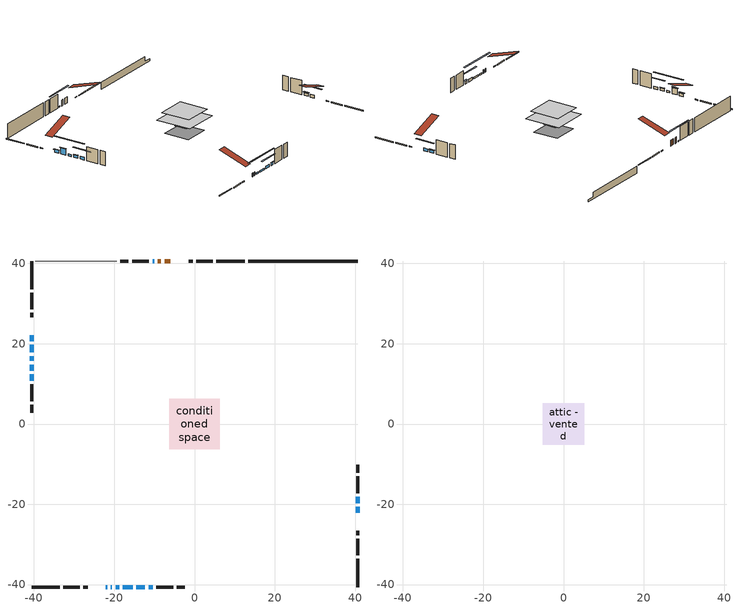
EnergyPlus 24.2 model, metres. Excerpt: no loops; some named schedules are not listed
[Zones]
conditioned space
 floor othersidecoefficients (Floor1 construction): -2.21,-2.21 -2.21,2.21 2.21,2.21 2.21,-2.21 z1.39
 floor adiabatic (AdiabaticFloorConstruction): -6.26,-6.26 -6.26,6.26 6.26,6.26 6.26,-6.26 z3.83
 floor foundation (Slab1 construction): -4.48,-4.48 -4.48,4.48 4.48,4.48 4.48,-4.48 z-0.97
 wall outside (RimJoist1 construction): 12.47,40.6 5.47,40.6 / -40.6,-40.6 -33.6,-40.6 / -40.6,40.6 -40.6,33.6 / 40.6,-40.6 40.6,-33.6 z1.39:1.69
 wall outside (RimJoist2 construction): 4.54,40.6 0.46,40.6 / -32.67,-40.6 -28.59,-40.6 / -40.6,32.67 -40.6,28.59 / 40.6,-32.67 40.6,-28.59 z1.39:1.69
 wall outside (RimJoist3 construction): -0.47,40.6 -1.49,40.6 / -27.66,-40.6 -26.64,-40.6 / -40.6,27.66 -40.6,26.64 / 40.6,-27.66 40.6,-26.64 z1.39:1.69
 wall outside (AdiabaticWallConstruction 1): -5.99,40.6 -7.46,40.6 / -8.39,40.6 -9.13,40.6 z1.39:3.42
 wall outside (AdiabaticWallConstruction): -22.14,-40.6 -21.73,-40.6 / -20.81,-40.6 -20.6,-40.6 z1.39:2.61; -40.6,22.14 -40.6,20.62 / 40.6,-22.14 40.6,-20.62 / -14.46,-40.6 -12.37,-40.6 / -40.6,14.78 -40.6,13.26 / -40.6,12.33 -40.6,10.81 / 40.6,-19.69 40.6,-18.16 / -11.45,-40.6 -10.4,-40.6 z1.39:2.31; -40.6,19.69 -40.6,17.86 z1.39:3.47; -10.06,40.6 -10.44,40.6 z1.39:1.77; -19.67,-40.6 -18.75,-40.6 / -17.83,-40.6 -15.39,-40.6 / -40.6,16.93 -40.6,15.71 z1.39:2
 wall outside (Wall1 construction): -11.37,40.6 -15.55,40.6 / -9.47,-40.6 -5.29,-40.6 / -40.6,9.88 -40.6,5.69 / 40.6,-17.24 40.6,-13.05 z1.39:6.27
 wall outside (Wall2 construction): -16.48,40.6 -18.46,40.6 / -4.36,-40.6 -2.38,-40.6 / -40.6,4.77 -40.6,2.78 / 40.6,-12.12 40.6,-10.14 z1.39:6.27
 wall foundation (FoundationWall1 construction): 13.4,40.6,-0.97 13.4,40.6,1.39 37.88,40.6,1.39 37.88,40.6,-0.24 40.6,40.6,-0.24 40.6,40.6,-0.97
 wall adiabatic (Wall3 construction): -19.39,40.6 -39.67,40.6 z1.39:6.27
 window (WindowConstruction 8): -22.14,-40.6 -21.73,-40.6 z1.39:2.61
 window (WindowConstruction 6): -40.6,22.14 -40.6,20.62 z1.39:2.3
 window (WindowConstruction 7): -40.6,19.69 -40.6,17.86 z1.39:3.47
 window (WindowConstruction 13): -20.8,-40.6 -20.6,-40.6 z1.39:2.61
 window (WindowConstruction 9): -10.06,40.6 -10.44,40.6 z1.39:1.77
 window (WindowConstruction 10): -19.67,-40.6 -18.76,-40.6 z1.39:2
 window (WindowConstruction 11): -17.83,-40.6 -15.39,-40.6 z1.39:2
 window (WindowConstruction 12): -40.6,16.93 -40.6,15.71 z1.39:2
 window (WindowConstruction): 40.6,-22.14 40.6,-20.62 z1.39:2.3
 window (WindowConstruction 1): -14.46,-40.6 -12.37,-40.6 z1.39:2.3
 window (WindowConstruction 2): -40.6,14.78 -40.6,13.26 z1.39:2.3
 window (WindowConstruction 3): -40.6,12.33 -40.6,10.81 z1.39:2.3
 window (WindowConstruction 4): 40.6,-19.69 40.6,-18.17 z1.39:2.3
 window (WindowConstruction 5): -11.44,-40.6 -10.4,-40.6 z1.39:2.3
 door (Door): -5.99,40.6 -7.46,40.6 z1.39:3.42
 door (Door 1): -8.39,40.6 -9.13,40.6 z1.39:3.42
 ceiling adiabatic (AdiabaticFloorConstruction): 6.26,-6.26 6.26,6.26 -6.26,6.26 -6.26,-6.26 z3.83
attic - vented
 floor to conditioned space (Floor2 construction Reversed): -5.14,-5.14 -5.14,5.14 5.14,5.14 5.14,-5.14 z6.27
 roof outside (Roof1 construction): -5.06,40.6,6.27 -5.06,30.58,9.61 -2.42,30.58,9.61 -2.42,40.6,6.27; -23.07,-40.6,6.27 -23.07,-30.58,9.61 -25.71,-30.58,9.61 -25.71,-40.6,6.27; -40.6,23.07,6.27 -30.58,23.07,9.61 -30.58,25.71,9.61 -40.6,25.71,6.27; 40.6,-23.07,6.27 30.58,-23.07,9.61 30.58,-25.71,9.61 40.6,-25.71,6.27
shading: -40.6,20.42 -40.6,22.34 -41.01,22.34 -41.01,20.42 z2.51; -40.6,17.66 -40.6,19.89 -41.01,19.89 -41.01,17.66 z3.67; -15.52,40.6 -4.98,40.6 -4.98,41.01 -15.52,41.01 z6.85; -13.67,-40.6 -24.75,-40.6 -24.75,-41.01 -13.67,-41.01 z7.08; -10.31,-40.6 -22.91,-40.6 -22.91,-41.01 -10.31,-41.01 z7.08; -40.6,10.63 -40.6,22.01 -41.01,22.01 -41.01,10.63 z7.08; 40.6,-17.98 40.6,-24.78 41.01,-24.78 41.01,-17.98 z4.94; -9.73,-40.6 -17.1,-40.6 -17.1,-41.01 -9.73,-41.01 z4.94; -40.6,13.16 -40.6,14.88 -40.89,14.88 -40.89,13.16 z2.4; -40.6,8.17 -40.6,14.97 -41.01,14.97 -41.01,8.17 z4.94; 40.6,-17.96 40.6,-19.89 41.01,-19.89 41.01,-17.96 z2.51; -10.2,-40.6 -11.65,-40.6 -11.65,-41.01 -10.2,-41.01 z2.51
[Building]
Building 1: Terrain=Suburbs
[Site:Location]
Toronto City Centre_ON: Latitude {deg}=43.63; Longitude {deg}=-79.39; Time Zone {hr}=-5; Elevation {m}=77; Keep Site Location Information=Yes
[Site:GroundTemperature:Shallow]
5.01852, 3.26908, 3.12898, 3.95918, 7.29196, 10.6092, 13.4851, 15.3069, 15.4617, 13.9799, 11.1774, 7.9619
[Site:WaterMainsTemperature]
Calculation Method=Schedule; Temperature Schedule=mains temperature schedule
[Material] Roughness=Rough; Thermal Absorptance=0.9
Name | Thickness {m} | Conductivity {W/m-K} | Density {kg/m3} | Specific Heat {J/kg-K} | Solar Absorptance | Visible Absorptance
asphalt or fiberglass shingles | 0.00635 | 0.162714 | 1121.4 | 1465.45 | 0.4 | 0.4
ceiling stud and cavity | 0.1397 | 0.0759208 | 65.682 | 1177.47 | 0.7 | 0.7
concrete 4.0 in. | 0.1016 | 1.803125 | 2242.8 | 837.4 | 0.7 | 0.7
concrete 8.0 in. | 0.2032 | 1.803125 | 2242.8 | 837.4 | 0.7 | 0.7
door material | 0.04445 | 0.0451087 | 512.64 | 1214.23 | 0.7 | 0.7
exterior vertical ins | 0.012584 | 0.029427 | 32.04 | 1214.23 | 0.7 | 0.7
floor covering | 0.0127 | 0.0433444 | 54.468 | 1339.84 | 0.6 | 0.6
floor rigid ins; rim joist rigid ins | 0.051816 | 0.029427 | 32.04 | 1214.23 | 0.7 | 0.7
floor rigid ins 1; wall rigid ins | 0.512978 | 0.029427 | 32.04 | 1214.23 | 0.7 | 0.7
floor stud and cavity | 0.1397 | 0.113844 | 92.3553 | 1139.71 | 0.7 | 0.7
floor stud and cavity 1 | 0.1397 | 1.75129 | 37.0049 | 1207.88 | 0.7 | 0.7
furniture material conditioned space 1 | 0.1524 | 0.115458 | 640.8 | 1214.23 | 0.6 | 0.6
gypsum board | 0.0127 | 0.160291 | 801 | 837.4 | 0.6 | 0.6
gypsum board 1 | 0.0127 | 0.160291 | 801 | 837.4 | 0.7 | 0.7
osb sheathing 0.5 in. | 0.0127 | 0.115458 | 512.64 | 1214.23 | 0.7 | 0.7
osb sheathing 0.5 in. 1 | 0.0127 | 0.115458 | 512.64 | 1214.23 | 0.4 | 0.4
osb sheathing 0.75 in. | 0.01905 | 0.115458 | 512.64 | 1214.23 | 0.7 | 0.7
osb sheathing 2.0 in. | 0.0508 | 0.115458 | 512.64 | 1214.23 | 0.7 | 0.7
rim joist stud and cavity | 0.0508 | 0.308293 | 125.044 | 1163.47 | 0.6 | 0.6
rim joist stud and cavity 1 | 0.0508 | 0.311623 | 125.044 | 1163.47 | 0.6 | 0.6
rim joist stud and cavity 2 | 0.0508 | 0.107068 | 50.32683 | 1063.81 | 0.6 | 0.6
wall stud and cavity | 0.1397 | 0.0820459 | 139.0536 | 1170.24 | 0.7 | 0.7
wall stud and cavity 1 | 0.1397 | 0.0834262 | 139.0536 | 1170.24 | 0.7 | 0.7
wall stud and cavity 2 | 0.1397 | 0.0748796 | 139.0536 | 1170.24 | 0.7 | 0.7
wall stud and cavity 3 | 0.0889 | 0.380278 | 52.3479 | 1209.89 | 0.7 | 0.7
wall stud and cavity 4 | 0.0889 | 0.391764 | 83.0341 | 1211.67 | 0.7 | 0.7
wood siding | 0.0254 | 0.102417 | 544.68 | 1172.36 | 0.4 | 0.4
wood siding 1; wood siding 2; wood siding 3 | 0.0254 | 0.102417 | 544.68 | 1172.36 | 0.7 | 0.7
[WindowMaterial:SimpleGlazingSystem]
Name | U-Factor {W/m2-K} | Solar Heat Gain Coefficient
WindowMaterial | 2.45346 | 0.62
WindowMaterial 1 | 2.486964 | 0.6
WindowMaterial 2 | 2.97414 | 0.6
WindowMaterial 3 | 2.67661 | 0.51
WindowMaterial 4 | 2.765186 | 0.45
WindowMaterial 5 | 2.56248 | 0.57
WindowMaterial 6 | 2.5375 | 0.58
[Construction]
AdiabaticFloorConstruction: floor stud and cavity 1, floor rigid ins 1, osb sheathing 0.75 in., floor covering
AdiabaticWallConstruction: wood siding 2, wall rigid ins, wall stud and cavity 3, gypsum board
AdiabaticWallConstruction 1: wood siding 3, wall rigid ins, wall stud and cavity 3, gypsum board
Door; Door 1: door material
Floor1 construction: floor stud and cavity, floor rigid ins, osb sheathing 0.75 in., floor covering
Floor2 construction Reversed: gypsum board, ceiling stud and cavity
FoundationWall1 construction: concrete 8.0 in., gypsum board 1
furniture construction conditioned space 1: furniture material conditioned space 1
PartitionWallConstruction: gypsum board, wall stud and cavity 4, gypsum board
RimJoist1 construction: wood siding 1, rim joist rigid ins, osb sheathing 2.0 in., rim joist stud and cavity
RimJoist2 construction: wood siding 1, rim joist rigid ins, osb sheathing 2.0 in., rim joist stud and cavity 1
RimJoist3 construction: wood siding 1, rim joist stud and cavity 2
Roof1 construction: asphalt or fiberglass shingles
Slab1 construction: concrete 4.0 in.
Wall1 construction: wood siding, osb sheathing 0.5 in., wall stud and cavity, gypsum board
Wall2 construction: wood siding, osb sheathing 0.5 in., wall stud and cavity 1, gypsum board
Wall3 construction: osb sheathing 0.5 in. 1, wall stud and cavity 2, gypsum board
WindowConstruction; WindowConstruction 2; WindowConstruction 3; WindowConstruction 4; WindowConstruction 6: WindowMaterial
WindowConstruction 1; WindowConstruction 5: WindowMaterial 1
WindowConstruction 10: WindowMaterial 5
WindowConstruction 11; WindowConstruction 12: WindowMaterial 6
WindowConstruction 13; WindowConstruction 8: WindowMaterial 3
WindowConstruction 7: WindowMaterial 2
WindowConstruction 9: WindowMaterial 4
[Zone] Multiplier=1; Part of Total Floor Area=Yes
Name | Volume {m3}
attic - vented | 57.3639
conditioned space | 614.8
[Space]
Name | Zone | Volume {m3}
attic - vented 1 | attic - vented | 57.3639
conditioned space 1 | conditioned space | 614.8
[ZoneInfiltration:EffectiveLeakageArea]
infil attic - vented 1: Zone or Space=attic - vented 1; Schedule=Always On Discrete; Effective Air Leakage Area {cm2}=4455.16; Stack Coefficient=0.000232234; Wind Coefficient=1.02963e-05
[ZoneMixing]
whole house fan mix: Zone or Space=attic - vented; Schedule=Always On Continuous; Design Flow Rate Calculation Method=Flow/Zone; Design Flow Rate {m3/s}=0; Source Zone or Space=conditioned space
[SurfaceProperty:OtherSideCoefficients]
other non-freezing space: Combined Convective/Radiative Film Coefficient {W/m2-K}=8.35; Constant Temperature Coefficient=1; External Dry-Bulb Temperature Coefficient=0; Ground Temperature Coefficient=0; Wind Speed Coefficient=0; Zone Air Temperature Coefficient=0; Constant Temperature Schedule=other non-freezing space; Previous Other Side Temperature Coefficient=0
[SurfaceProperty:ExposedFoundationPerimeter]
Slab1: Exposed Perimeter Calculation Method=TotalExposedPerimeter; Total Exposed Perimeter {m}=27.2
[InternalMass] Zone or ZoneList=conditioned space; Space or SpaceList=conditioned space 1
Name | Construction | Surface Area {m2}
furniture mass conditioned space 1 | furniture construction conditioned space 1 | 102.64
partition wall mass | PartitionWallConstruction | 256.6
[Lights]
interior lighting: Zone or ZoneList or Space or SpaceList=conditioned space 1; Schedule=interior lighting schedule; Design Level Calculation Method=LightingLevel; Lighting Level {W}=343.2; Return Air Fraction=0; Fraction Radiant=0.6; Fraction Visible=0.2; Fraction Replaceable=1
[People]
occupants: Zone or ZoneList or Space or SpaceList=conditioned space 1; Number of People Schedule=occupants schedule; Number of People Calculation Method=People; Number of People=3; Fraction Radiant=0.314171; Sensible Heat Fraction=0.56303; Activity Level Schedule=occupants activity schedule; Carbon Dioxide Generation Rate {m3/s-W}=0; Enable ASHRAE 55 Comfort Warnings=No; Mean Radiant Temperature Calculation Type=EnclosureAveraged
[ElectricEquipment] Zone or ZoneList or Space or SpaceList=conditioned space 1; Design Level Calculation Method=EquipmentLevel
Name | Schedule | Design Level {W} | Fraction Latent | Fraction Radiant | Fraction Lost
clothes dryer | clothes dryer schedule | 140.772 | 0.015 | 0.081 | 0.85
clothes washer | clothes washer schedule | 32.1985 | 0.03 | 0.162 | 0.7
cooking range | cooking range schedule | 208.969 | 0.08 | 0.432 | 0.2
dishwasher | dishwasher schedule | 66.8632 | 0.3 | 0.18 | 0.4
fridge | fridge schedule | 72.9452 | 0 | 0.6 | 0
mech vent bath fan 0 | mech vent bath fan 0 schedule | 43 | 0 | 0 | 1
mech vent bath fan 1 | mech vent bath fan 1 schedule | 43 | 0 | 0 | 1
mech vent house fan | mech vent house fan schedule | 0 | 0 | 0 | 1
mech vent house fan cfis | mech vent house fan cfis schedule | 0 | 0 | 0 | 0
mech vent range fan 0 | mech vent range fan 0 schedule | 43 | 0 | 0 | 1
misc plug loads | misc plug loads schedule | 494.7 | 0.045 | 0.513 | 0.1
whole house fan | Always On Discrete | 0 | 0 | 0 | 1
[OtherEquipment] Zone or ZoneList or Space or SpaceList=conditioned space 1; Design Level Calculation Method=EquipmentLevel
Name | Fuel Type | Schedule | Design Level {W} | Fraction Latent | Fraction Radiant | Fraction Lost
clothes dryer 1 | Electricity | clothes dryer schedule | 0 | 0.015 | 0.081 | 0.85
cooking range 1 | Electricity | cooking range schedule | 0 | 0.08 | 0.432 | 0.2
general water use latent | None | general water use schedule | 59.3978 | 1 | 0 | 0
general water use sensible | None | general water use schedule | -58.539 | 0 | 0.6 | 0
mech vent house fan latent load | None | Always On Discrete | 0 | 1 | 0 | 0
mech vent house fan sensible load | None | Always On Discrete | 0 | 0 | 0 | 0
water heater energy adjustment1 | NaturalGas | Always On Discrete | 0.01 | 0 | 0 | 1
[ZoneInfiltration:DesignFlowRate] Zone or ZoneList or Space or SpaceList=conditioned space 1; Schedule=Always On Discrete; Design Flow Rate Calculation Method=Flow/Zone; Design Flow Rate {m3/s}=0
infil flow; natural vent flow; whole house fan flow
[Foundation:Kiva]
Foundation Kiva 1: Initial Indoor Air Temperature {C}=18; Wall Height Above Grade {m}=1.39001; Wall Depth Below Slab {m}=0.2032; Custom Block Material Name 1=exterior vertical ins; Custom Block Depth 1 {m}=2.36001; Custom Block X Position 1 {m}=0.2159; Custom Block Z Position 1 {m}=0
[Foundation:Kiva:Settings]
Soil Conductivity {W/m-K}=0.849921; Soil Density {kg/m3}=1842.3; Soil Specific Heat {J/kg-K}=418.7; Ground Solar Absorptivity=0.9; Ground Thermal Absorptivity=0.9; Ground Surface Roughness {m}=0.03; Far-Field Width {m}=40; Deep-Ground Boundary Condition=ZeroFlux; Deep-Ground Depth {m}=40; Minimum Cell Dimension {m}=0.2; Maximum Cell Growth Coefficient=3; Simulation Timestep=Timestep
[Exterior:Lights]
exterior lighting: Schedule=exterior lighting schedule; Design Level {W}=75.6
[Schedule:Constant]
Name | Hourly Value
Always On Continuous; mech vent house fan schedule; mech vent house fan cfis schedule; Always On Discrete | 1
other non-freezing space; fridge schedule | 0
occupants activity schedule | 117.228
[Schedule:Week:Daily]
interior lighting schedule Week Rule - Jan1-Jan27: interior lighting schedule day, interior lighting schedule day, interior lighting schedule day, interior lighting schedule day, interior lighting schedule day, interior lighting schedule day, interior lighting schedule day, interior lighting schedule default day, interior lighting schedule default day, interior lighting schedule default day, interior lighting schedule default day, interior lighting schedule default day
interior lighting schedule Week Rule - Jan28-Feb3: interior lighting schedule day, interior lighting schedule day, interior lighting schedule day, interior lighting schedule day, interior lighting schedule day 1, interior lighting schedule day 1, interior lighting schedule day 1, interior lighting schedule default day, interior lighting schedule default day, interior lighting schedule default day, interior lighting schedule default day, interior lighting schedule default day
interior lighting schedule Week Rule - Feb4-Feb24: interior lighting schedule day 1, interior lighting schedule day 1, interior lighting schedule day 1, interior lighting schedule day 1, interior lighting schedule day 1, interior lighting schedule day 1, interior lighting schedule day 1, interior lighting schedule default day, interior lighting schedule default day, interior lighting schedule default day, interior lighting schedule default day, interior lighting schedule default day
interior lighting schedule Week Rule - Feb25-Mar3: interior lighting schedule day 1, interior lighting schedule day 1, interior lighting schedule day 1, interior lighting schedule day 1, interior lighting schedule day 2, interior lighting schedule day 2, interior lighting schedule day 2, interior lighting schedule default day, interior lighting schedule default day, interior lighting schedule default day, interior lighting schedule default day, interior lighting schedule default day
interior lighting schedule Week Rule - Mar4-Mar31: interior lighting schedule day 2, interior lighting schedule day 2, interior lighting schedule day 2, interior lighting schedule day 2, interior lighting schedule day 2, interior lighting schedule day 2, interior lighting schedule day 2, interior lighting schedule default day, interior lighting schedule default day, interior lighting schedule default day, interior lighting schedule default day, interior lighting schedule default day
interior lighting schedule Week Rule - Apr1-Apr28: interior lighting schedule day 3, interior lighting schedule day 3, interior lighting schedule day 3, interior lighting schedule day 3, interior lighting schedule day 3, interior lighting schedule day 3, interior lighting schedule day 3, interior lighting schedule default day, interior lighting schedule default day, interior lighting schedule default day, interior lighting schedule default day, interior lighting schedule default day
interior lighting schedule Week Rule - Apr29-May5: interior lighting schedule day 3, interior lighting schedule day 3, interior lighting schedule day 4, interior lighting schedule day 4, interior lighting schedule day 4, interior lighting schedule day 4, interior lighting schedule day 4, interior lighting schedule default day, interior lighting schedule default day, interior lighting schedule default day, interior lighting schedule default day, interior lighting schedule default day
interior lighting schedule Week Rule - May6-May26: interior lighting schedule day 4, interior lighting schedule day 4, interior lighting schedule day 4, interior lighting schedule day 4, interior lighting schedule day 4, interior lighting schedule day 4, interior lighting schedule day 4, interior lighting schedule default day, interior lighting schedule default day, interior lighting schedule default day, interior lighting schedule default day, interior lighting schedule default day
interior lighting schedule Week Rule - May27-Jun2: interior lighting schedule day 4, interior lighting schedule day 4, interior lighting schedule day 4, interior lighting schedule day 4, interior lighting schedule day 4, interior lighting schedule day 5, interior lighting schedule day 5, interior lighting schedule default day, interior lighting schedule default day, interior lighting schedule default day, interior lighting schedule default day, interior lighting schedule default day
interior lighting schedule Week Rule - Jun3-Jun30: interior lighting schedule day 5, interior lighting schedule day 5, interior lighting schedule day 5, interior lighting schedule day 5, interior lighting schedule day 5, interior lighting schedule day 5, interior lighting schedule day 5, interior lighting schedule default day, interior lighting schedule default day, interior lighting schedule default day, interior lighting schedule default day, interior lighting schedule default day
interior lighting schedule Week Rule - Jul1-Jul28: interior lighting schedule day 6, interior lighting schedule day 6, interior lighting schedule day 6, interior lighting schedule day 6, interior lighting schedule day 6, interior lighting schedule day 6, interior lighting schedule day 6, interior lighting schedule default day, interior lighting schedule default day, interior lighting schedule default day, interior lighting schedule default day, interior lighting schedule default day
interior lighting schedule Week Rule - Jul29-Aug4: interior lighting schedule day 6, interior lighting schedule day 6, interior lighting schedule day 6, interior lighting schedule day 7, interior lighting schedule day 7, interior lighting schedule day 7, interior lighting schedule day 7, interior lighting schedule default day, interior lighting schedule default day, interior lighting schedule default day, interior lighting schedule default day, interior lighting schedule default day
interior lighting schedule Week Rule - Aug5-Aug25: interior lighting schedule day 7, interior lighting schedule day 7, interior lighting schedule day 7, interior lighting schedule day 7, interior lighting schedule day 7, interior lighting schedule day 7, interior lighting schedule day 7, interior lighting schedule default day, interior lighting schedule default day, interior lighting schedule default day, interior lighting schedule default day, interior lighting schedule default day
interior lighting schedule Week Rule - Aug26-Sep1: interior lighting schedule day 7, interior lighting schedule day 7, interior lighting schedule day 7, interior lighting schedule day 7, interior lighting schedule day 7, interior lighting schedule day 7, interior lighting schedule day 8, interior lighting schedule default day, interior lighting schedule default day, interior lighting schedule default day, interior lighting schedule default day, interior lighting schedule default day
interior lighting schedule Week Rule - Sep2-Sep29: interior lighting schedule day 8, interior lighting schedule day 8, interior lighting schedule day 8, interior lighting schedule day 8, interior lighting schedule day 8, interior lighting schedule day 8, interior lighting schedule day 8, interior lighting schedule default day, interior lighting schedule default day, interior lighting schedule default day, interior lighting schedule default day, interior lighting schedule default day
interior lighting schedule Week Rule - Sep30-Oct6: interior lighting schedule day 8, interior lighting schedule day 9, interior lighting schedule day 9, interior lighting schedule day 9, interior lighting schedule day 9, interior lighting schedule day 9, interior lighting schedule day 9, interior lighting schedule default day, interior lighting schedule default day, interior lighting schedule default day, interior lighting schedule default day, interior lighting schedule default day
interior lighting schedule Week Rule - Oct7-Oct27: interior lighting schedule day 9, interior lighting schedule day 9, interior lighting schedule day 9, interior lighting schedule day 9, interior lighting schedule day 9, interior lighting schedule day 9, interior lighting schedule day 9, interior lighting schedule default day, interior lighting schedule default day, interior lighting schedule default day, interior lighting schedule default day, interior lighting schedule default day
interior lighting schedule Week Rule - Oct28-Nov3: interior lighting schedule day 9, interior lighting schedule day 9, interior lighting schedule day 9, interior lighting schedule day 9, interior lighting schedule day 10, interior lighting schedule day 10, interior lighting schedule day 10, interior lighting schedule default day, interior lighting schedule default day, interior lighting schedule default day, interior lighting schedule default day, interior lighting schedule default day
interior lighting schedule Week Rule - Nov4-Nov24: interior lighting schedule day 10, interior lighting schedule day 10, interior lighting schedule day 10, interior lighting schedule day 10, interior lighting schedule day 10, interior lighting schedule day 10, interior lighting schedule day 10, interior lighting schedule default day, interior lighting schedule default day, interior lighting schedule default day, interior lighting schedule default day, interior lighting schedule default day
interior lighting schedule Week Rule - Nov25-Dec1: interior lighting schedule day 10, interior lighting schedule day 10, interior lighting schedule day 10, interior lighting schedule day 10, interior lighting schedule day 10, interior lighting schedule day 10, interior lighting schedule day 11, interior lighting schedule default day, interior lighting schedule default day, interior lighting schedule default day, interior lighting schedule default day, interior lighting schedule default day
interior lighting schedule Week Rule - Dec2-Dec31: interior lighting schedule day 11, interior lighting schedule day 11, interior lighting schedule day 11, interior lighting schedule day 11, interior lighting schedule day 11, interior lighting schedule day 11, interior lighting schedule day 11, interior lighting schedule default day, interior lighting schedule default day, interior lighting schedule default day, interior lighting schedule default day, interior lighting schedule default day
occupants schedule Week Rule - Jan1-Dec31: occupants schedule day, occupants schedule day, occupants schedule day, occupants schedule day, occupants schedule day, occupants schedule day, occupants schedule day, occupants schedule default day, occupants schedule default day, occupants schedule default day, occupants schedule default day, occupants schedule default day
clothes dryer schedule Week Rule - Jan1-Dec31: clothes dryer schedule day, clothes dryer schedule day, clothes dryer schedule day, clothes dryer schedule day, clothes dryer schedule day, clothes dryer schedule day, clothes dryer schedule day, clothes dryer schedule default day, clothes dryer schedule default day, clothes dryer schedule default day, clothes dryer schedule default day, clothes dryer schedule default day
clothes washer schedule Week Rule - Jan1-Dec31: clothes washer schedule day, clothes washer schedule day, clothes washer schedule day, clothes washer schedule day, clothes washer schedule day, clothes washer schedule day, clothes washer schedule day, clothes washer schedule default day, clothes washer schedule default day, clothes washer schedule default day, clothes washer schedule default day, clothes washer schedule default day
cooking range schedule Week Rule - Jan1-Dec31: cooking range schedule day, cooking range schedule day, cooking range schedule day, cooking range schedule day, cooking range schedule day, cooking range schedule day, cooking range schedule day, cooking range schedule default day, cooking range schedule default day, cooking range schedule default day, cooking range schedule default day, cooking range schedule default day
dishwasher schedule Week Rule - Jan1-Dec31: dishwasher schedule day, dishwasher schedule day, dishwasher schedule day, dishwasher schedule day, dishwasher schedule day, dishwasher schedule day, dishwasher schedule day, dishwasher schedule default day, dishwasher schedule default day, dishwasher schedule default day, dishwasher schedule default day, dishwasher schedule default day
mech vent bath fan 0 schedule Week Rule - Jan1-Dec31: mech vent bath fan 0 schedule day, mech vent bath fan 0 schedule day, mech vent bath fan 0 schedule day, mech vent bath fan 0 schedule day, mech vent bath fan 0 schedule day, mech vent bath fan 0 schedule day, mech vent bath fan 0 schedule day, mech vent bath fan 0 schedule default day, mech vent bath fan 0 schedule default day, mech vent bath fan 0 schedule default day, mech vent bath fan 0 schedule default day, mech vent bath fan 0 schedule default day
mech vent bath fan 1 schedule Week Rule - Jan1-Dec31: mech vent bath fan 1 schedule day, mech vent bath fan 1 schedule day, mech vent bath fan 1 schedule day, mech vent bath fan 1 schedule day, mech vent bath fan 1 schedule day, mech vent bath fan 1 schedule day, mech vent bath fan 1 schedule day, mech vent bath fan 1 schedule default day, mech vent bath fan 1 schedule default day, mech vent bath fan 1 schedule default day, mech vent bath fan 1 schedule default day, mech vent bath fan 1 schedule default day
mech vent range fan 0 schedule Week Rule - Jan1-Dec31: mech vent range fan 0 schedule day, mech vent range fan 0 schedule day, mech vent range fan 0 schedule day, mech vent range fan 0 schedule day, mech vent range fan 0 schedule day, mech vent range fan 0 schedule day, mech vent range fan 0 schedule day, mech vent range fan 0 schedule default day, mech vent range fan 0 schedule default day, mech vent range fan 0 schedule default day, mech vent range fan 0 schedule default day, mech vent range fan 0 schedule default day
misc plug loads schedule Week Rule - Jan1-Dec31: misc plug loads schedule day, misc plug loads schedule day, misc plug loads schedule day, misc plug loads schedule day, misc plug loads schedule day, misc plug loads schedule day, misc plug loads schedule day, misc plug loads schedule default day, misc plug loads schedule default day, misc plug loads schedule default day, misc plug loads schedule default day, misc plug loads schedule default day
general water use schedule Week Rule - Jan1-Dec31: general water use schedule day, general water use schedule day, general water use schedule day, general water use schedule day, general water use schedule day, general water use schedule day, general water use schedule day, general water use schedule default day, general water use schedule default day, general water use schedule default day, general water use schedule default day, general water use schedule default day
exterior lighting schedule Week Rule - Jan1-Jan27: exterior lighting schedule day, exterior lighting schedule day, exterior lighting schedule day, exterior lighting schedule day, exterior lighting schedule day, exterior lighting schedule day, exterior lighting schedule day, exterior lighting schedule default day, exterior lighting schedule default day, exterior lighting schedule default day, exterior lighting schedule default day, exterior lighting schedule default day
exterior lighting schedule Week Rule - Jan28-Feb3: exterior lighting schedule day, exterior lighting schedule day, exterior lighting schedule day, exterior lighting schedule day, exterior lighting schedule day 1, exterior lighting schedule day 1, exterior lighting schedule day 1, exterior lighting schedule default day, exterior lighting schedule default day, exterior lighting schedule default day, exterior lighting schedule default day, exterior lighting schedule default day
exterior lighting schedule Week Rule - Feb4-Feb24: exterior lighting schedule day 1, exterior lighting schedule day 1, exterior lighting schedule day 1, exterior lighting schedule day 1, exterior lighting schedule day 1, exterior lighting schedule day 1, exterior lighting schedule day 1, exterior lighting schedule default day, exterior lighting schedule default day, exterior lighting schedule default day, exterior lighting schedule default day, exterior lighting schedule default day
exterior lighting schedule Week Rule - Feb25-Mar3: exterior lighting schedule day 1, exterior lighting schedule day 1, exterior lighting schedule day 1, exterior lighting schedule day 1, exterior lighting schedule day 2, exterior lighting schedule day 2, exterior lighting schedule day 2, exterior lighting schedule default day, exterior lighting schedule default day, exterior lighting schedule default day, exterior lighting schedule default day, exterior lighting schedule default day
exterior lighting schedule Week Rule - Mar4-Mar31: exterior lighting schedule day 2, exterior lighting schedule day 2, exterior lighting schedule day 2, exterior lighting schedule day 2, exterior lighting schedule day 2, exterior lighting schedule day 2, exterior lighting schedule day 2, exterior lighting schedule default day, exterior lighting schedule default day, exterior lighting schedule default day, exterior lighting schedule default day, exterior lighting schedule default day
exterior lighting schedule Week Rule - Apr1-Apr28: exterior lighting schedule day 3, exterior lighting schedule day 3, exterior lighting schedule day 3, exterior lighting schedule day 3, exterior lighting schedule day 3, exterior lighting schedule day 3, exterior lighting schedule day 3, exterior lighting schedule default day, exterior lighting schedule default day, exterior lighting schedule default day, exterior lighting schedule default day, exterior lighting schedule default day
exterior lighting schedule Week Rule - Apr29-May5: exterior lighting schedule day 3, exterior lighting schedule day 3, exterior lighting schedule day 4, exterior lighting schedule day 4, exterior lighting schedule day 4, exterior lighting schedule day 4, exterior lighting schedule day 4, exterior lighting schedule default day, exterior lighting schedule default day, exterior lighting schedule default day, exterior lighting schedule default day, exterior lighting schedule default day
exterior lighting schedule Week Rule - May6-May26: exterior lighting schedule day 4, exterior lighting schedule day 4, exterior lighting schedule day 4, exterior lighting schedule day 4, exterior lighting schedule day 4, exterior lighting schedule day 4, exterior lighting schedule day 4, exterior lighting schedule default day, exterior lighting schedule default day, exterior lighting schedule default day, exterior lighting schedule default day, exterior lighting schedule default day
exterior lighting schedule Week Rule - May27-Jun2: exterior lighting schedule day 4, exterior lighting schedule day 4, exterior lighting schedule day 4, exterior lighting schedule day 4, exterior lighting schedule day 4, exterior lighting schedule day 5, exterior lighting schedule day 5, exterior lighting schedule default day, exterior lighting schedule default day, exterior lighting schedule default day, exterior lighting schedule default day, exterior lighting schedule default day
exterior lighting schedule Week Rule - Jun3-Jun30: exterior lighting schedule day 5, exterior lighting schedule day 5, exterior lighting schedule day 5, exterior lighting schedule day 5, exterior lighting schedule day 5, exterior lighting schedule day 5, exterior lighting schedule day 5, exterior lighting schedule default day, exterior lighting schedule default day, exterior lighting schedule default day, exterior lighting schedule default day, exterior lighting schedule default day
exterior lighting schedule Week Rule - Jul1-Jul28: exterior lighting schedule day 6, exterior lighting schedule day 6, exterior lighting schedule day 6, exterior lighting schedule day 6, exterior lighting schedule day 6, exterior lighting schedule day 6, exterior lighting schedule day 6, exterior lighting schedule default day, exterior lighting schedule default day, exterior lighting schedule default day, exterior lighting schedule default day, exterior lighting schedule default day
exterior lighting schedule Week Rule - Jul29-Aug4: exterior lighting schedule day 6, exterior lighting schedule day 6, exterior lighting schedule day 6, exterior lighting schedule day 7, exterior lighting schedule day 7, exterior lighting schedule day 7, exterior lighting schedule day 7, exterior lighting schedule default day, exterior lighting schedule default day, exterior lighting schedule default day, exterior lighting schedule default day, exterior lighting schedule default day
[Schedule:Year]
interior lighting schedule: interior lighting schedule Week Rule - Jan1-Jan27, 1, 1, 1, 27, interior lighting schedule Week Rule - Jan28-Feb3, 1, 28, 2, 3, interior lighting schedule Week Rule - Feb4-Feb24, 2, 4, 2, 24, interior lighting schedule Week Rule - Feb25-Mar3, 2, 25, 3, 3, interior lighting schedule Week Rule - Mar4-Mar31, 3, 4, 3, 31, interior lighting schedule Week Rule - Apr1-Apr28, 4, 1, 4, 28, interior lighting schedule Week Rule - Apr29-May5, 4, 29, 5, 5, interior lighting schedule Week Rule - May6-May26, 5, 6, 5, 26, interior lighting schedule Week Rule - May27-Jun2, 5, 27, 6, 2, interior lighting schedule Week Rule - Jun3-Jun30, 6, 3, 6, 30, interior lighting schedule Week Rule - Jul1-Jul28, 7, 1, 7, 28, interior lighting schedule Week Rule - Jul29-Aug4, 7, 29, 8, 4, interior lighting schedule Week Rule - Aug5-Aug25, 8, 5, 8, 25, interior lighting schedule Week Rule - Aug26-Sep1, 8, 26, 9, 1, interior lighting schedule Week Rule - Sep2-Sep29, 9, 2, 9, 29, interior lighting schedule Week Rule - Sep30-Oct6, 9, 30, 10, 6, interior lighting schedule Week Rule - Oct7-Oct27, 10, 7, 10, 27, interior lighting schedule Week Rule - Oct28-Nov3, 10, 28, 11, 3, interior lighting schedule Week Rule - Nov4-Nov24, 11, 4, 11, 24, interior lighting schedule Week Rule - Nov25-Dec1, 11, 25, 12, 1, interior lighting schedule Week Rule - Dec2-Dec31, 12, 2, 12, 31
occupants schedule: occupants schedule Week Rule - Jan1-Dec31, 1, 1, 12, 31
clothes dryer schedule: clothes dryer schedule Week Rule - Jan1-Dec31, 1, 1, 12, 31
clothes washer schedule: clothes washer schedule Week Rule - Jan1-Dec31, 1, 1, 12, 31
cooking range schedule: cooking range schedule Week Rule - Jan1-Dec31, 1, 1, 12, 31
dishwasher schedule: dishwasher schedule Week Rule - Jan1-Dec31, 1, 1, 12, 31
mech vent bath fan 0 schedule: mech vent bath fan 0 schedule Week Rule - Jan1-Dec31, 1, 1, 12, 31
mech vent bath fan 1 schedule: mech vent bath fan 1 schedule Week Rule - Jan1-Dec31, 1, 1, 12, 31
mech vent range fan 0 schedule: mech vent range fan 0 schedule Week Rule - Jan1-Dec31, 1, 1, 12, 31
misc plug loads schedule: misc plug loads schedule Week Rule - Jan1-Dec31, 1, 1, 12, 31
general water use schedule: general water use schedule Week Rule - Jan1-Dec31, 1, 1, 12, 31
exterior lighting schedule: exterior lighting schedule Week Rule - Jan1-Jan27, 1, 1, 1, 27, exterior lighting schedule Week Rule - Jan28-Feb3, 1, 28, 2, 3, exterior lighting schedule Week Rule - Feb4-Feb24, 2, 4, 2, 24, exterior lighting schedule Week Rule - Feb25-Mar3, 2, 25, 3, 3, exterior lighting schedule Week Rule - Mar4-Mar31, 3, 4, 3, 31, exterior lighting schedule Week Rule - Apr1-Apr28, 4, 1, 4, 28, exterior lighting schedule Week Rule - Apr29-May5, 4, 29, 5, 5, exterior lighting schedule Week Rule - May6-May26, 5, 6, 5, 26, exterior lighting schedule Week Rule - May27-Jun2, 5, 27, 6, 2, exterior lighting schedule Week Rule - Jun3-Jun30, 6, 3, 6, 30, exterior lighting schedule Week Rule - Jul1-Jul28, 7, 1, 7, 28, exterior lighting schedule Week Rule - Jul29-Aug4, 7, 29, 8, 4, exterior lighting schedule Week Rule - Aug5-Aug25, 8, 5, 8, 25, exterior lighting schedule Week Rule - Aug26-Sep1, 8, 26, 9, 1, exterior lighting schedule Week Rule - Sep2-Sep29, 9, 2, 9, 29, exterior lighting schedule Week Rule - Sep30-Oct6, 9, 30, 10, 6, exterior lighting schedule Week Rule - Oct7-Oct27, 10, 7, 10, 27, exterior lighting schedule Week Rule - Oct28-Nov3, 10, 28, 11, 3, exterior lighting schedule Week Rule - Nov4-Nov24, 11, 4, 11, 24, exterior lighting schedule Week Rule - Nov25-Dec1, 11, 25, 12, 1, exterior lighting schedule Week Rule - Dec2-Dec31, 12, 2, 12, 31
[Schedule:Compact]
mains temperature schedule: Through: 01/01, For: AllDays, Until: 24:00, 8.80333, Through: 01/02, For: AllDays, Until: 24:00, 8.74333, Through: 01/03, For: AllDays, Until: 24:00, 8.68389, Through: 01/04, For: AllDays, Until: 24:00, 8.62611, Through: 01/05, For: AllDays, Until: 24:00, 8.56944, Through: 01/06, For: AllDays, Until: 24:00, 8.51389, Through: 01/07, For: AllDays, Until: 24:00, 8.45944, Through: 01/08, For: AllDays, Until: 24:00, 8.40611, Through: 01/09, For: AllDays, Until: 24:00, 8.35389, Through: 01/10, For: AllDays, Until: 24:00, 8.30278, Through: 01/11, For: AllDays, Until: 24:00, 8.25333, Through: 01/12, For: AllDays, Until: 24:00, 8.205, Through: 01/13, For: AllDays, Until: 24:00, 8.15778, Through: 01/14, For: AllDays, Until: 24:00, 8.11222, Through: 01/15, For: AllDays, Until: 24:00, 8.06778, Through: 01/16, For: AllDays, Until: 24:00, 8.02444, Through: 01/17, For: AllDays, Until: 24:00, 7.98222, Through: 01/18, For: AllDays, Until: 24:00, 7.94167, Through: 01/19, For: AllDays, Until: 24:00, 7.90222, Through: 01/20, For: AllDays, Until: 24:00, 7.86444, Through: 01/21, For: AllDays, Until: 24:00, 7.82778, Through: 01/22, For: AllDays, Until: 24:00, 7.79278, Through: 01/23, For: AllDays, Until: 24:00, 7.75889, Through: 01/24, For: AllDays, Until: 24:00, 7.72667, Through: 01/25, For: AllDays, Until: 24:00, 7.69556, Through: 01/26, For: AllDays, Until: 24:00, 7.66611, Through: 01/27, For: AllDays, Until: 24:00, 7.63778, Through: 01/28, For: AllDays, Until: 24:00, 7.61111, Through: 01/29, For: AllDays, Until: 24:00, 7.58556, Through: 01/30, For: AllDays, Until: 24:00, 7.56167, Through: 01/31, For: AllDays, Until: 24:00, 7.53944, Through: 02/01, For: AllDays, Until: 24:00, 7.51833, Through: 02/02, For: AllDays, Until: 24:00, 7.49889, Through: 02/03, For: AllDays, Until: 24:00, 7.48111, Through: 02/04, For: AllDays, Until: 24:00, 7.46444, Through: 02/05, For: AllDays, Until: 24:00, 7.44944, Through: 02/06, For: AllDays, Until: 24:00, 7.43556, Through: 02/07, For: AllDays, Until: 24:00, 7.42333, Through: 02/08, For: AllDays, Until: 24:00, 7.41278, Through: 02/09, For: AllDays, Until: 24:00, 7.40389, Through: 02/10, For: AllDays, Until: 24:00, 7.39611, Through: 02/11, For: AllDays, Until: 24:00, 7.39, Through: 02/12, For: AllDays, Until: 24:00, 7.38556, Through: 02/13, For: AllDays, Until: 24:00, 7.38222, Through: 02/14, For: AllDays, Until: 24:00, 7.38056, Through: 02/15, For: AllDays, Until: 24:00, 7.38056, Through: 02/16, For: AllDays, Until: 24:00, 7.38222, Through: 02/17, For: AllDays, Until: 24:00, 7.385, Through: 02/18, For: AllDays, Until: 24:00, 7.38944, Through: 02/19, For: AllDays, Until: 24:00, 7.395, Through: 02/20, For: AllDays, Until: 24:00, 7.40278, Through: 02/21, For: AllDays, Until: 24:00, 7.41167, Through: 02/22, For: AllDays, Until: 24:00, 7.42222, Through: 02/23, For: AllDays, Until: 24:00, 7.43389, Through: 02/24, For: AllDays, Until: 24:00, 7.44722, Through: 02/25, For: AllDays, Until: 24:00, 7.46222, Through: 02/26, For: AllDays, Until: 24:00, 7.47833, Through: 02/27, For: AllDays, Until: 24:00, 7.49611, Through: 02/28, For: AllDays, Until: 24:00, 7.51556, Through: 03/01, For: AllDays, Until: 24:00, 7.53667, Through: 03/02, For: AllDays, Until: 24:00, 7.55889, Through: 03/03, For: AllDays, Until: 24:00, 7.58222, Through: 03/04, For: AllDays, Until: 24:00, 7.60722, Through: 03/05, For: AllDays, Until: 24:00, 7.63389, Through: 03/06, For: AllDays, Until: 24:00, 7.66222, Through: 03/07, For: AllDays, Until: 24:00, 7.69111, Through: 03/08, For: AllDays, Until: 24:00, 7.72222, Through: 03/09, For: AllDays, Until: 24:00, 7.75444, Through: 03/10, For: AllDays, Until: 24:00, 7.78778, Through: 03/11, For: AllDays, Until: 24:00, 7.82278, Through: 03/12, For: AllDays, Until: 24:00, 7.85944, Through: 03/13, For: AllDays, Until: 24:00, 7.89722, Through: 03/14, For: AllDays, Until: 24:00, 7.93611, Through: 03/15, For: AllDays, Until: 24:00, 7.97667, Through: 03/16, For: AllDays, Until: 24:00, 8.01833, Through: 03/17, For: AllDays, Until: 24:00, 8.06167, Through: 03/18, For: AllDays, Until: 24:00, 8.10611, Through: 03/19, For: AllDays, Until: 24:00, 8.15167, Through: 03/20, For: AllDays, Until: 24:00, 8.19833, Through: 03/21, For: AllDays, Until: 24:00, 8.24667, Through: 03/22, For: AllDays, Until: 24:00, 8.29611, Through: 03/23, For: AllDays, Until: 24:00, 8.34667, Through: 03/24, For: AllDays, Until: 24:00, 8.39889, Through: 03/25, For: AllDays, Until: 24:00, 8.45167, Through: 03/26, For: AllDays, Until: 24:00, 8.50611, Through: 03/27, For: AllDays, Until: 24:00, 8.56167, Through: 03/28, For: AllDays, Until: 24:00, 8.61833, Through: 03/29, For: AllDays, Until: 24:00, 8.67611, Through: 03/30, For: AllDays, Until: 24:00, 8.735, Through: 03/31, For: AllDays, Until: 24:00, 8.795, Through: 04/01, For: AllDays, Until: 24:00, 8.85611, Through: 04/02, For: AllDays, Until: 24:00, 8.91833, Through: 04/03, For: AllDays, Until: 24:00, 8.98167, Through: 04/04, For: AllDays, Until: 24:00, 9.04556, Through: 04/05, For: AllDays, Until: 24:00, 9.11111, Through: 04/06, For: AllDays, Until: 24:00, 9.17722, Through: 04/07, For: AllDays, Until: 24:00, 9.24444, Through: 04/08, For: AllDays, Until: 24:00, 9.31222, Through: 04/09, For: AllDays, Until: 24:00, 9.38167, Through: 04/10, For: AllDays, Until: 24:00, 9.45167, Through: 04/11, For: AllDays, Until: 24:00, 9.52222, Through: 04/12, For: AllDays, Until: 24:00, 9.59444, Through: 04/13, For: AllDays, Until: 24:00, 9.66667, Through: 04/14, For: AllDays, Until: 24:00, 9.74, Through: 04/15, For: AllDays, Until: 24:00, 9.81444, Through: 04/16, For: AllDays, Until: 24:00, 9.88944, Through: 04/17, For: AllDays, Until: 24:00, 9.96556, Through: 04/18, For: AllDays, Until: 24:00, 10.0417, Through: 04/19, For: AllDays, Until: 24:00, 10.1189, Through: 04/20, For: AllDays, Until: 24:00, 10.1972, Through: 04/21, For: AllDays, Until: 24:00, 10.2756, Through: 04/22, For: AllDays, Until: 24:00, 10.355, Through: 04/23, For: AllDays, Until: 24:00, 10.435, Through: 04/24, For: AllDays, Until: 24:00, 10.515, Through: 04/25, For: AllDays, Until: 24:00, 10.5961, Through: 04/26, For: AllDays, Until: 24:00, 10.6778, Through: 04/27, For: AllDays, Until: 24:00, 10.76, Through: 04/28, For: AllDays, Until: 24:00, 10.8428, Through: 04/29, For: AllDays, Until: 24:00, 10.9261, Through: 04/30, For: AllDays, Until: 24:00, 11.0094, Through: 05/01, For: AllDays, Until: 24:00, 11.0933, Through: 05/02, For: AllDays, Until: 24:00, 11.1778, Through: 05/03, For: AllDays, Until: 24:00, 11.2628, Through: 05/04, For: AllDays, Until: 24:00, 11.3478, Through: 05/05, For: AllDays, Until: 24:00, 11.4333, Through: 05/06, For: AllDays, Until: 24:00, 11.5189, Through: 05/07, For: AllDays, Until: 24:00, 11.605, Through: 05/08, For: AllDays, Until: 24:00, 11.6917, Through: 05/09, For: AllDays, Until: 24:00, 11.7778, Through: 05/10, For: AllDays, Until: 24:00, 11.865, Through: 05/11, For: AllDays, Until: 24:00, 11.9517, Through: 05/12, For: AllDays, Until: 24:00, 12.0389, Through: 05/13, For: AllDays, Until: 24:00, 12.1261, Through: 05/14, For: AllDays, Until: 24:00, 12.2133, Through: 05/15, For: AllDays, Until: 24:00, 12.3006, Through: 05/16, For: AllDays, Until: 24:00, 12.3883, Through: 05/17, For: AllDays, Until: 24:00, 12.4756, Through: 05/18, For: AllDays, Until: 24:00, 12.5628, Through: 05/19, For: AllDays, Until: 24:00, 12.6506, Through: 05/20, For: AllDays, Until: 24:00, 12.7378, Through: 05/21, For: AllDays, Until: 24:00, 12.825, Through: 05/22, For: AllDays, Until: 24:00, 12.9122, Through: 05/23, For: AllDays, Until: 24:00, 12.9994, Through: 05/24, For: AllDays, Until: 24:00, 13.0861, Through: 05/25, For: AllDays, Until: 24:00, 13.1728, Through: 05/26, For: AllDays, Until: 24:00, 13.2594, Through: 05/27, For: AllDays, Until: 24:00, 13.3456, Through: 05/28, For: AllDays, Until: 24:00, 13.4317, Through: 05/29, For: AllDays, Until: 24:00, 13.5172, Through: 05/30, For: AllDays, Until: 24:00, 13.6028, Through: 05/31, For: AllDays, Until: 24:00, 13.6878, Through: 06/01, For: AllDays, Until: 24:00, 13.7722, Through: 06/02, For: AllDays, Until: 24:00, 13.8567, Through: 06/03, For: AllDays, Until: 24:00, 13.9406, Through: 06/04, For: AllDays, Until: 24:00, 14.0239, Through: 06/05, For: AllDays, Until: 24:00, 14.1067, Through: 06/06, For: AllDays, Until: 24:00, 14.1894, Through: 06/07, For: AllDays, Until: 24:00, 14.2711, Through: 06/08, For: AllDays, Until: 24:00, 14.3528, Through: 06/09, For: AllDays, Until: 24:00, 14.4339, Through: 06/10, For: AllDays, Until: 24:00, 14.5139, Through: 06/11, For: AllDays, Until: 24:00, 14.5939, Through: 06/12, For: AllDays, Until: 24:00, 14.6728, Through: 06/13, For: AllDays, Until: 24:00, 14.7511, Through: 06/14, For: AllDays, Until: 24:00, 14.8289, Through: 06/15, For: AllDays, Until: 24:00, 14.9061, Through: 06/16, For: AllDays, Until: 24:00, 14.9822, Through: 06/17, For: AllDays, Until: 24:00, 15.0578, Through: 06/18, For: AllDays, Until: 24:00, 15.1328, Through: 06/19, For: AllDays, Until: 24:00, 15.2067, Through: 06/20, For: AllDays, Until: 24:00, 15.28, Through: 06/21, For: AllDays, Until: 24:00, 15.3522, Through: 06/22, For: AllDays, Until: 24:00, 15.4239, Through: 06/23, For: AllDays, Until: 24:00, 15.4944, Through: 06/24, For: AllDays, Until: 24:00, 15.5639, Through: 06/25, For: AllDays, Until: 24:00, 15.6328, Through: 06/26, For: AllDays, Until: 24:00, 15.7006, Through: 06/27, For: AllDays, Until: 24:00, 15.7678, Through: 06/28, For: AllDays, Until: 24:00, 15.8333, Through: 06/29, For: AllDays, Until: 24:00, 15.8983, Through: 06/30, For: AllDays, Until: 24:00, 15.9622, Through: 07/01, For: AllDays, Until: 24:00, 16.025, Through: 07/02, For: AllDays, Until: 24:00, 16.0872, Through: 07/03, For: AllDays, Until: 24:00, 16.1478, Through: 07/04, For: AllDays, Until: 24:00, 16.2072, Through: 07/05, For: AllDays, Until: 24:00, 16.2661, Through: 07/06, For: AllDays, Until: 24:00, 16.3233, Through: 07/07, For: AllDays, Until: 24:00, 16.3794, Through: 07/08, For: AllDays, Until: 24:00, 16.435, Through: 07/09, For: AllDays, Until: 24:00, 16.4889, Through: 07/10, For: AllDays, Until: 24:00, 16.5417, Through: 07/11, For: AllDays, Until: 24:00, 16.5928, Through: 07/12, For: AllDays, Until: 24:00, 16.6433, Through: 07/13, For: AllDays, Until: 24:00, 16.6922, Through: 07/14, For: AllDays, Until: 24:00, 16.74, Through: 07/15, For: AllDays, Until: 24:00, 16.7867, Through: 07/16, For: AllDays, Until: 24:00, 16.8322, Through: 07/17, For: AllDays, Until: 24:00, 16.8761, Through: 07/18, For: AllDays, Until: 24:00, 16.9189, Through: 07/19, For: AllDays, Until: 24:00, 16.96, Through: 07/20, For: AllDays, Until: 24:00, 17, Through: 07/21, For: AllDays, Until: 24:00, 17.0389, Through: 07/22, For: AllDays, Until: 24:00, 17.0761, Through: 07/23, For: AllDays, Until: 24:00, 17.1122, Through: 07/24, For: AllDays, Until: 24:00, 17.1467, Through: 07/25, For: AllDays, Until: 24:00, 17.18, Through: 07/26, For: AllDays, Until: 24:00, 17.2117, Through: 07/27, For: AllDays, Until: 24:00, 17.2422, Through: 07/28, For: AllDays, Until: 24:00, 17.2711, Through: 07/29, For: AllDays, Until: 24:00, 17.2983, Through: 07/30, For: AllDays, Until: 24:00, 17.3244, Through: 07/31, For: AllDays, Until: 24:00, 17.3494, Through: 08/01, For: AllDays, Until: 24:00, 17.3728, Through: 08/02, For: AllDays, Until: 24:00, 17.3944, Through: 08/03, For: AllDays, Until: 24:00, 17.4144, Through: 08/04, For: AllDays, Until: 24:00, 17.4333, Through: 08/05, For: AllDays, Until: 24:00, 17.4506, Through: 08/06, For: AllDays, Until: 24:00, 17.4667, Through: 08/07, For: AllDays, Until: 24:00, 17.4811, Through: 08/08, For: AllDays, Until: 24:00, 17.4939, Through: 08/09, For: AllDays, Until: 24:00, 17.5056, Through: 08/10, For: AllDays, Until: 24:00, 17.5156, Through: 08/11, For: AllDays, Until: 24:00, 17.5239, Through: 08/12, For: AllDays, Until: 24:00, 17.5311, Through: 08/13, For: AllDays, Until: 24:00, 17.5361, Through: 08/14, For: AllDays, Until: 24:00, 17.54, Through: 08/15, For: AllDays, Until: 24:00, 17.5428, Through: 08/16, For: AllDays, Until: 24:00, 17.5439, Through: 08/17, For: AllDays, Until: 24:00, 17.5433, Through: 08/18, For: AllDays, Until: 24:00, 17.5411, Through: 08/19, For: AllDays, Until: 24:00, 17.5372, Through: 08/20, For: AllDays, Until: 24:00, 17.5322, Through: 08/21, For: AllDays, Until: 24:00, 17.5256, Through: 08/22, For: AllDays, Until: 24:00, 17.5178, Through: 08/23, For: AllDays, Until: 24:00, 17.5083, Through: 08/24, For: AllDays, Until: 24:00, 17.4972, Through: 08/25, For: AllDays, Until: 24:00, 17.4844, Through: 08/26, For: AllDays, Until: 24:00, 17.4706, Through: 08/27, For: AllDays, Until: 24:00, 17.455, Through: 08/28, For: AllDays, Until: 24:00, 17.4378, Through: 08/29, For: AllDays, Until: 24:00, 17.4194, Through: 08/30, For: AllDays, Until: 24:00, 17.3994, Through: 08/31, For: AllDays, Until: 24:00, 17.3778, Through: 09/01, For: AllDays, Until: 24:00, 17.355, Through: 09/02, For: AllDays, Until: 24:00, 17.3311, Through: 09/03, For: AllDays, Until: 24:00, 17.305, Through: 09/04, For: AllDays, Until: 24:00, 17.2778, Through: 09/05, For: AllDays, Until: 24:00, 17.2494, Through: 09/06, For: AllDays, Until: 24:00, 17.2194, Through: 09/07, For: AllDays, Until: 24:00, 17.1878, Through: 09/08, For: AllDays, Until: 24:00, 17.155, Through: 09/09, For: AllDays, Until: 24:00, 17.1206, Through: 09/10, For: AllDays, Until: 24:00, 17.085, Through: 09/11, For: AllDays, Until: 24:00, 17.0483, Through: 09/12, For: AllDays, Until: 24:00, 17.01, Through: 09/13, For: AllDays, Until: 24:00, 16.97, Through: 09/14, For: AllDays, Until: 24:00, 16.9289, Through: 09/15, For: AllDays, Until: 24:00, 16.8867, Through: 09/16, For: AllDays, Until: 24:00, 16.8428, Through: 09/17, For: AllDays, Until: 24:00, 16.7983, Through: 09/18, For: AllDays, Until: 24:00, 16.7517, Through: 09/19, For: AllDays, Until: 24:00, 16.7044, Through: 09/20, For: AllDays, Until: 24:00, 16.6556, Through: 09/21, For: AllDays, Until: 24:00, 16.6056, Through: 09/22, For: AllDays, Until: 24:00, 16.5544, Through: 09/23, For: AllDays, Until: 24:00, 16.5017, Through: 09/24, For: AllDays, Until: 24:00, 16.4483, Through: 09/25, For: AllDays, Until: 24:00, 16.3933, Through: 09/26, For: AllDays, Until: 24:00, 16.3372, Through: 09/27, For: AllDays, Until: 24:00, 16.2806, Through: 09/28, For: AllDays, Until: 24:00, 16.2222, Through: 09/29, For: AllDays, Until: 24:00, 16.1628, Through: 09/30, For: AllDays, Until: 24:00, 16.1022, Through: 10/01, For: AllDays, Until: 24:00, 16.0406, Through: 10/02, For: AllDays, Until: 24:00, 15.9778, Through: 10/03, For: AllDays, Until: 24:00, 15.9144, Through: 10/04, For: AllDays, Until: 24:00, 15.8494, Through: 10/05, For: AllDays, Until: 24:00, 15.7839, Through: 10/06, For: AllDays, Until: 24:00, 15.7172, Through: 10/07, For: AllDays, Until: 24:00, 15.6494, Through: 10/08, For: AllDays, Until: 24:00, 15.5811, Through: 10/09, For: AllDays, Until: 24:00, 15.5117, Through: 10/10, For: AllDays, Until: 24:00, 15.4411, Through: 10/11, For: AllDays, Until: 24:00, 15.37, Through: 10/12, For: AllDays, Until: 24:00, 15.2978, Through: 10/13, For: AllDays, Until: 24:00, 15.225, Through: 10/14, For: AllDays, Until: 24:00, 15.1511, Through: 10/15, For: AllDays, Until: 24:00, 15.0767, Through: 10/16, For: AllDays, Until: 24:00, 15.0011, Through: 10/17, For: AllDays, Until: 24:00, 14.925, Through: 10/18, For: AllDays, Until: 24:00, 14.8483, Through: 10/19, For: AllDays, Until: 24:00, 14.7706, Through: 10/20, For: AllDays, Until: 24:00, 14.6922, Through: 10/21, For: AllDays, Until: 24:00, 14.6133, Through: 10/22, For: AllDays, Until: 24:00, 14.5339, Through: 10/23, For: AllDays, Until: 24:00, 14.4539, Through: 10/24, For: AllDays, Until: 24:00, 14.3728, Through: 10/25, For: AllDays, Until: 24:00, 14.2917, Through: 10/26, For: AllDays, Until: 24:00, 14.21, Through: 10/27, For: AllDays, Until: 24:00, 14.1272, Through: 10/28, For: AllDays, Until: 24:00, 14.0444, Through: 10/29, For: AllDays, Until: 24:00, 13.9611, Through: 10/30, For: AllDays, Until: 24:00, 13.8772, Through: 10/31, For: AllDays, Until: 24:00, 13.7933, Through: 11/01, For: AllDays, Until: 24:00, 13.7089, Through: 11/02, For: AllDays, Until: 24:00, 13.6239, Through: 11/03, For: AllDays, Until: 24:00, 13.5383, Through: 11/04, For: AllDays, Until: 24:00, 13.4528, Through: 11/05, For: AllDays, Until: 24:00, 13.3667, Through: 11/06, For: AllDays, Until: 24:00, 13.2806, Through: 11/07, For: AllDays, Until: 24:00, 13.1944, Through: 11/08, For: AllDays, Until: 24:00, 13.1078, Through: 11/09, For: AllDays, Until: 24:00, 13.0206, Through: 11/10, For: AllDays, Until: 24:00, 12.9339, Through: 11/11, For: AllDays, Until: 24:00, 12.8467, Through: 11/12, For: AllDays, Until: 24:00, 12.7594, Through: 11/13, For: AllDays, Until: 24:00, 12.6722, Through: 11/14, For: AllDays, Until: 24:00, 12.5844, Through: 11/15, For: AllDays, Until: 24:00, 12.4972, Through: 11/16, For: AllDays, Until: 24:00, 12.41, Through: 11/17, For: AllDays, Until: 24:00, 12.3222, Through: 11/18, For: AllDays, Until: 24:00, 12.235, Through: 11/19, For: AllDays, Until: 24:00, 12.1478, Through: 11/20, For: AllDays, Until: 24:00, 12.0606, Through: 11/21, For: AllDays, Until: 24:00, 11.9733, Through: 11/22, For: AllDays, Until: 24:00, 11.8861, Through: 11/23, For: AllDays, Until: 24:00, 11.7994, Through: 11/24, For: AllDays, Until: 24:00, 11.7128, Through: 11/25, For: AllDays, Until: 24:00, 11.6267, Through: 11/26, For: AllDays, Until: 24:00, 11.5406, Through: 11/27, For: AllDays, Until: 24:00, 11.4544, Through: 11/28, For: AllDays, Until: 24:00, 11.3689, Through: 11/29, For: AllDays, Until: 24:00, 11.2839, Through: 11/30, For: AllDays, Until: 24:00, 11.1989, Through: 12/01, For: AllDays, Until: 24:00, 11.1144, Through: 12/02, For: AllDays, Until: 24:00, 11.03, Through: 12/03, For: AllDays, Until: 24:00, 10.9467, Through: 12/04, For: AllDays, Until: 24:00, 10.8633, Through: 12/05, For: AllDays, Until: 24:00, 10.7806, Through: 12/06, For: AllDays, Until: 24:00, 10.6983, Through: 12/07, For: AllDays, Until: 24:00, 10.6167, Through: 12/08, For: AllDays, Until: 24:00, 10.5356, Through: 12/09, For: AllDays, Until: 24:00, 10.4544, Through: 12/10, For: AllDays, Until: 24:00, 10.3744, Through: 12/11, For: AllDays, Until: 24:00, 10.295, Through: 12/12, For: AllDays, Until: 24:00, 10.2167, Through: 12/13, For: AllDays, Until: 24:00, 10.1383, Through: 12/14, For: AllDays, Until: 24:00, 10.0611, Through: 12/15, For: AllDays, Until: 24:00, 9.98444, Through: 12/16, For: AllDays, Until: 24:00, 9.90833, Through: 12/17, For: AllDays, Until: 24:00, 9.83278, Through: 12/18, For: AllDays, Until: 24:00, 9.75833, Through: 12/19, For: AllDays, Until: 24:00, 9.685, Through: 12/20, For: AllDays, Until: 24:00, 9.61222, Through: 12/21, For: AllDays, Until: 24:00, 9.54, Through: 12/22, For: AllDays, Until: 24:00, 9.46889, Through: 12/23, For: AllDays, Until: 24:00, 9.39889, Through: 12/24, For: AllDays, Until: 24:00, 9.32944, Through: 12/25, For: AllDays, Until: 24:00, 9.26111, Through: 12/26, For: AllDays, Until: 24:00, 9.19389, Through: 12/27, For: AllDays, Until: 24:00, 9.12722, Through: 12/28, For: AllDays, Until: 24:00, 9.06167, Through: 12/29, For: AllDays, Until: 24:00, 8.99722, Through: 12/30, For: AllDays, Until: 24:00, 8.93389, Through: 12/31, For: AllDays, Until: 24:00, 8.87111
